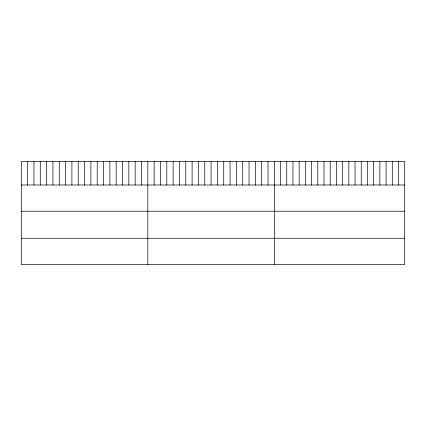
<?xml version="1.0" encoding="UTF-8"?>
<svg xmlns="http://www.w3.org/2000/svg" width="426" height="426" viewBox="0 0 426 426"><rect width="100%" height="100%" fill="white"/><g stroke="black" fill="none" stroke-linecap="round" stroke-linejoin="round"><path stroke-width="0.64" d="M404.7 185.001L404.7 264.493L21.3 264.493L21.3 161.507L404.7 161.507L404.7 185.001L21.3 185.001M21.3 211.232L404.7 211.232M21.3 238.262L404.7 238.262M398.491 161.507L398.491 185.001M392.287 161.507L392.287 185.001M386.078 161.507L386.078 185.001M379.87 161.507L379.87 185.001M373.661 161.507L373.661 185.001M367.457 161.507L367.457 185.001M361.248 161.507L361.248 185.001M355.039 161.507L355.039 185.001M348.835 161.507L348.835 185.001M342.626 161.507L342.626 185.001M336.418 161.507L336.418 185.001M330.209 161.507L330.209 185.001M324.005 161.507L324.005 185.001M317.796 161.507L317.796 185.001M311.587 161.507L311.587 185.001M305.383 161.507L305.383 185.001M299.174 161.507L299.174 185.001M292.966 161.507L292.966 185.001M286.757 161.507L286.757 185.001M280.553 161.507L280.553 185.001M274.344 161.507L274.344 264.493M268.018 161.507L268.018 185.001M261.692 161.507L261.692 185.001M255.366 161.507L255.366 185.001M249.04 161.507L249.04 185.001M242.713 161.507L242.713 185.001M236.387 161.507L236.387 185.001M230.061 161.507L230.061 185.001M223.735 161.507L223.735 185.001M217.409 161.507L217.409 185.001M211.083 161.507L211.083 185.001M204.757 161.507L204.757 185.001M198.431 161.507L198.431 185.001M192.105 161.507L192.105 185.001M185.779 161.507L185.779 185.001M179.452 161.507L179.452 185.001M173.126 161.507L173.126 185.001M166.8 161.507L166.8 185.001M160.474 161.507L160.474 185.001M154.148 161.507L154.148 185.001M147.822 161.507L147.822 264.493M141.496 161.507L141.496 185.001M135.17 161.507L135.17 185.001M128.844 161.507L128.844 185.001M122.518 161.507L122.518 185.001M116.191 161.507L116.191 185.001M109.865 161.507L109.865 185.001M103.539 161.507L103.539 185.001M97.213 161.507L97.213 185.001M90.887 161.507L90.887 185.001M84.561 161.507L84.561 185.001M78.235 161.507L78.235 185.001M71.909 161.507L71.909 185.001M65.583 161.507L65.583 185.001M59.257 161.507L59.257 185.001M52.931 161.507L52.931 185.001M46.604 161.507L46.604 185.001M40.278 161.507L40.278 185.001M33.952 161.507L33.952 185.001M27.626 161.507L27.626 185.001"/></g></svg>
